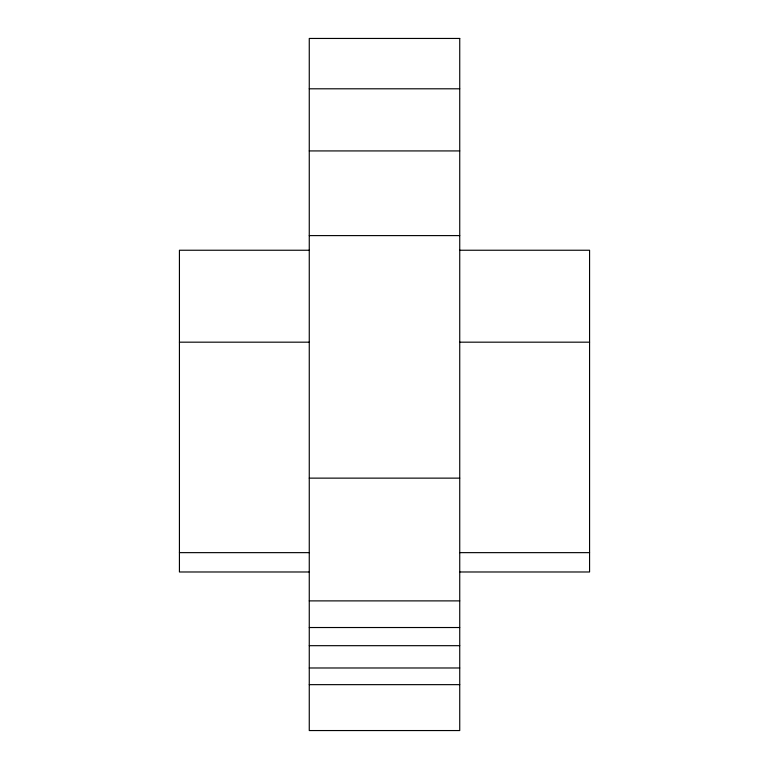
<?xml version="1.0" encoding="UTF-8"?>
<svg xmlns="http://www.w3.org/2000/svg" width="769" height="769" viewBox="0 0 769 769"><rect width="100%" height="100%" fill="white"/><g stroke="black" fill="none" stroke-linecap="round" stroke-linejoin="round"><path stroke-width="1.15" d="M309.263 88.8L459.737 88.8M309.263 150.926L459.737 150.926M309.263 235.602L459.737 235.602M309.263 250.242L179.427 250.242L179.427 571.982L309.263 571.982M459.737 250.242L589.573 250.242L589.573 571.982L459.737 571.982M179.427 342.176L309.263 342.176M459.737 342.176L589.573 342.176M309.263 478.135L459.737 478.135M179.427 552.642L309.263 552.642M459.737 552.642L589.573 552.642M309.263 600.887L459.737 600.887M309.263 627.523L459.737 627.523M309.263 645.681L459.737 645.681M309.263 667.982L459.737 667.982M309.263 684.65L459.737 684.65M459.737 38.45L309.263 38.45L309.263 730.55L459.737 730.55L459.737 38.45"/></g></svg>
